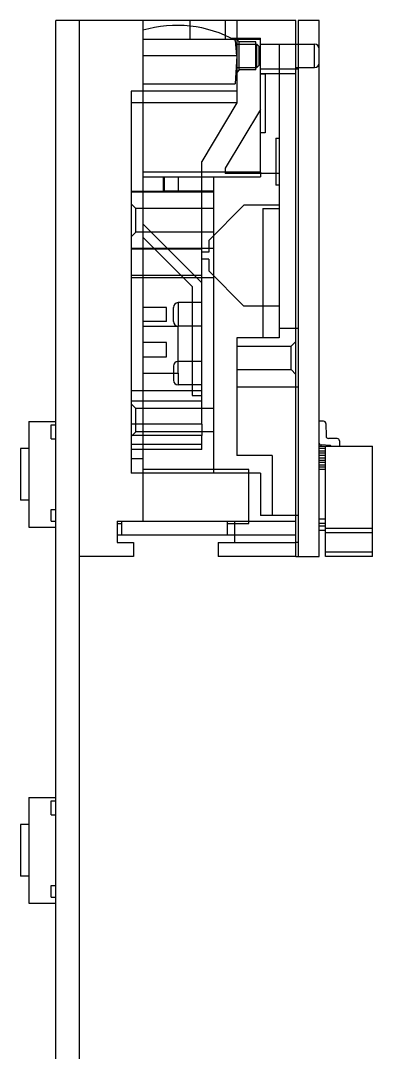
# Model space of a CAD drawing. Header units: inches. Extents: x 0 to 297, y 0 to 210.
# Drawn here: x 161.96 to 176.92, y 107.3 to 151.2 of the extents above; entities that cross this region are included whole.
import ezdxf

# ---------------------------------------------------------------- set-up
doc = ezdxf.new("R2010")
doc.units = ezdxf.units.IN
doc.header["$LTSCALE"] = 0.64311
doc.header["$MEASUREMENT"] = 0
doc.layers.get('0').update_dxf_attribs({"linetype": 'CONTINUOUS'})

msp = doc.modelspace()

# ---------------------------------------------------------------- linework, layer by layer
at = {"color": 7, "linetype": 'Continuous'}
for p, q in [((163.45577, 67.2029), (163.45577, 151.2029)), ((167.15577, 151.2029), (163.45577, 151.2029)), ((164.45577, 67.2029), (164.45577, 151.2029)), ((167.15577, 151.2029), (167.15577, 129.9029)), ((173.75577, 151.2029), (173.75577, 128.4029)), ((174.65577, 151.2029), (173.75577, 151.2029)), ((174.65577, 128.4029), (174.65577, 151.2029)), ((170.89959, 150.4529), (172.15577, 150.4529)), ((171.14776, 149.7029), (171.09382, 150.35951)), ((171.1069, 150.2029), (172.00576, 150.2029)), ((172.00576, 149.2029), (172.00576, 150.2029)), ((172.10577, 150.10289), (172.00576, 150.2029)), ((172.15577, 144.7529), (172.15577, 150.4529)), ((173.65577, 128.4029), (173.65577, 150.2029)), ((173.65577, 150.2029), (173.75577, 150.2029)), ((171.14776, 149.7029), (167.15577, 149.7029)), ((171.14776, 149.7029), (171.08539, 148.51282)), ((172.10577, 149.30291), (172.10577, 150.10289)), ((172.10577, 149.30291), (172.00576, 149.2029)), ((171.1217, 149.2029), (172.00576, 149.2029)), ((173.75577, 149.14388), (173.65577, 149.14388)), ((167.15577, 148.51282), (171.08539, 148.51282)), ((172.15577, 144.7529), (167.15577, 144.7529)), ((167.15577, 144.5529), (168.08127, 144.5529)), ((168.03127, 143.9529), (168.03127, 144.5529)), ((168.08127, 143.9529), (168.08127, 144.5529)), ((167.15577, 143.9529), (168.08127, 143.9529)), ((167.15577, 142.5529), (169.65577, 140.0529)), ((169.25577, 139.88721), (167.15577, 141.98721)), ((169.65577, 135.2529), (169.65577, 140.0529)), ((169.25577, 139.88721), (169.25577, 135.2529)), ((168.15577, 139.0029), (167.15577, 139.0029)), ((168.15577, 138.4029), (168.15577, 139.0029)), ((168.15577, 138.4029), (167.15577, 138.4029)), ((167.15577, 138.2029), (168.65577, 138.2029)), ((168.65577, 136.20296), (168.65577, 138.20284)), ((173.75577, 138.1029), (173.65577, 138.1029)), ((168.15577, 137.5029), (167.15577, 137.5029)), ((168.15577, 136.9029), (168.15577, 137.5029)), ((167.15577, 136.9029), (168.15577, 136.9029)), ((167.15577, 136.2029), (168.65577, 136.2029)), ((169.25577, 135.2529), (169.65577, 135.2529)), ((173.75577, 135.6029), (173.65577, 135.6029)), ((162.30577, 134.1529), (162.30577, 129.6529)), ((162.30577, 134.1529), (163.45577, 134.1529)), ((163.25577, 133.4029), (163.25577, 134.0029)), ((163.25577, 134.0029), (163.45577, 134.0029)), ((169.65577, 134.02878), (169.65577, 133.55675)), ((174.84051, 134.15331), (174.65577, 134.15331)), ((174.94046, 134.05636), (174.94616, 133.52025)), ((163.25577, 133.4029), (163.45577, 133.4029)), ((174.65577, 133.10335), (176.91562, 133.10335)), ((175.101, 133.12932), (174.74721, 133.14786)), ((174.91577, 128.4029), (174.91577, 133.10335)), ((175.41577, 133.42331), (175.04611, 133.42331)), ((175.51577, 133.32331), (175.51577, 133.10335)), ((176.91577, 129.60349), (176.91577, 133.10335)), ((162.30577, 133.0029), (161.95577, 133.0029)), ((161.95577, 133.00288), (161.95577, 130.80292)), ((174.91577, 133.00335), (174.65577, 133.00335)), ((174.65577, 132.90335), (174.91577, 132.90335)), ((174.91577, 132.80335), (174.65577, 132.80335)), ((174.91577, 132.70335), (174.65577, 132.70335)), ((174.65577, 132.60335), (174.91577, 132.60335)), ((174.65577, 132.50335), (174.91577, 132.50335)), ((174.91577, 132.40335), (174.65577, 132.40335)), ((174.65577, 132.30335), (174.91577, 132.30335)), ((174.91577, 132.20335), (174.65577, 132.20335)), ((171.65577, 132.1029), (167.15577, 132.1029)), ((171.65577, 129.8029), (171.65577, 132.1029)), ((174.91577, 132.10335), (174.65577, 132.10335)), ((162.30577, 130.8029), (161.95577, 130.8029)), ((163.25577, 129.9029), (163.25577, 130.4029)), ((163.25577, 130.4029), (163.45577, 130.4029)), ((173.75577, 130.1529), (173.65577, 130.1529)), ((174.65577, 130.00335), (174.91577, 130.00335)), ((162.30577, 129.6529), (163.45577, 129.6529)), ((163.25577, 129.9029), (163.45577, 129.9029)), ((166.05577, 129.9029), (166.05577, 129.0029)), ((166.05577, 129.9029), (173.65577, 129.9029)), ((166.05577, 129.8029), (166.25577, 129.8029)), ((166.25577, 129.3029), (166.25577, 129.9029)), ((170.75577, 129.3029), (170.75577, 129.9029)), ((170.75577, 129.8029), (171.65577, 129.8029)), ((174.91577, 129.80335), (174.65577, 129.80335)), ((174.65577, 129.70335), (174.91577, 129.70335)), ((174.91577, 129.60366), (176.91533, 129.60366)), ((176.91518, 128.4029), (176.91518, 129.60362)), ((173.65577, 129.3029), (166.05577, 129.3029)), ((174.91577, 129.50335), (174.65577, 129.50335)), ((176.91518, 129.40366), (174.91577, 129.40366)), ((166.05577, 129.0029), (166.75577, 129.0029)), ((166.75577, 129.0029), (166.75577, 128.4029)), ((173.75577, 129.0029), (173.65577, 129.0029)), ((166.75577, 128.4029), (164.45577, 128.4029)), ((173.65577, 128.4029), (174.65577, 128.4029)), ((174.91577, 128.60285), (176.91518, 128.60285)), ((176.91518, 128.4029), (174.91577, 128.4029)), ((162.30577, 118.1529), (162.30577, 113.6529)), ((162.30577, 118.1529), (163.45577, 118.1529)), ((163.25577, 117.4029), (163.25577, 118.0029)), ((163.25577, 118.0029), (163.45577, 118.0029)), ((163.25577, 117.4029), (163.45577, 117.4029)), ((162.30577, 117.0029), (161.95577, 117.0029)), ((161.95577, 117.00288), (161.95577, 114.80292)), ((162.30577, 114.8029), (161.95577, 114.8029)), ((163.25577, 113.9029), (163.25577, 114.4029)), ((163.25577, 114.4029), (163.45577, 114.4029)), ((163.25577, 113.9029), (163.45577, 113.9029)), ((162.30577, 113.6529), (163.45577, 113.6529))]:
    msp.add_line(p, q, dxfattribs=at)
at = {"color": 6, "linetype": 'Continuous'}
for p, q in [((173.65577, 151.2029), (167.15577, 151.2029)), ((169.15577, 151.2029), (169.15577, 150.4029)), ((170.65577, 151.2029), (170.65577, 150.4029)), ((171.15577, 151.2029), (171.15577, 147.7029)), ((173.65577, 150.2029), (173.65577, 151.2029)), ((172.15577, 150.4029), (167.15577, 150.4029)), ((171.25577, 150.3029), (171.15577, 150.4029)), ((171.25577, 149.1029), (171.25577, 150.3029)), ((171.95577, 150.3029), (171.25577, 150.3029)), ((171.95577, 149.1029), (171.95577, 150.3029)), ((172.15577, 150.2029), (173.65577, 150.2029)), ((172.95577, 150.2029), (172.95577, 137.7029)), ((173.75577, 150.2029), (174.45577, 150.2029)), ((174.45577, 149.2029), (174.45577, 150.2029)), ((171.25577, 149.1029), (171.15577, 149.0029)), ((171.95577, 149.1029), (171.25577, 149.1029)), ((173.65577, 149.14388), (172.15577, 149.14388)), ((172.15577, 148.9529), (173.65577, 148.9529)), ((172.35577, 148.9279), (172.15577, 148.9279)), ((172.35577, 148.9279), (172.35577, 146.4279)), ((173.65577, 149.2029), (174.45577, 149.2029)), ((166.65577, 148.2029), (166.65577, 131.9529)), ((171.15577, 148.2029), (166.65577, 148.2029)), ((171.15577, 147.7029), (166.65577, 147.7029)), ((171.15577, 147.7029), (169.65577, 145.2029)), ((172.15577, 147.42592), (170.65577, 144.92592)), ((172.35577, 146.4279), (172.15577, 146.4279)), ((172.80577, 146.2029), (172.80577, 144.2029)), ((172.80577, 146.2029), (172.95577, 146.2029)), ((169.65577, 140.0529), (169.65577, 145.2029)), ((170.65577, 144.92592), (170.65577, 144.7029)), ((168.08127, 144.5529), (172.15577, 144.5529)), ((168.65577, 144.5529), (168.65577, 143.9529)), ((170.15577, 144.5529), (170.15577, 131.9529)), ((172.95577, 144.7029), (170.65577, 144.7029)), ((172.15577, 144.7529), (172.15577, 144.5529)), ((172.95577, 144.2029), (172.80577, 144.2029)), ((169.65577, 143.92764), (166.65577, 143.92764)), ((170.15577, 143.9029), (166.65577, 143.9029)), ((170.15577, 143.9529), (168.08127, 143.9529)), ((166.85583, 143.2029), (166.65577, 143.40299)), ((166.85583, 142.2029), (166.85583, 143.2029)), ((170.15577, 143.2029), (166.85583, 143.2029)), ((171.45577, 143.3529), (169.95577, 141.8529)), ((172.95577, 143.3529), (171.45577, 143.3529)), ((172.25577, 143.2029), (172.25577, 137.7029)), ((172.25577, 143.2029), (172.95577, 143.2029)), ((166.85583, 142.2029), (166.65577, 142.00281)), ((170.15577, 142.2029), (166.85583, 142.2029)), ((169.95577, 141.8529), (169.95577, 141.3529)), ((170.15577, 141.5029), (166.65577, 141.5029)), ((169.65577, 141.47816), (166.65577, 141.47816)), ((169.95577, 141.3529), (169.65577, 141.3529)), ((169.95577, 141.0529), (169.65577, 141.0529)), ((169.95577, 141.0529), (169.95577, 140.5529)), ((171.45577, 139.0529), (169.95577, 140.5529)), ((169.65577, 140.35636), (166.65577, 140.35636)), ((170.15577, 140.2529), (166.65577, 140.2529)), ((168.65577, 139.2029), (168.65577, 138.2029)), ((169.65577, 139.2029), (168.65577, 139.2029)), ((168.45577, 138.40291), (168.45577, 139.00289)), ((172.95577, 139.0529), (171.45577, 139.0529)), ((169.65577, 138.2029), (168.65577, 138.2029)), ((173.65577, 138.1029), (172.95577, 138.1029)), ((171.15577, 137.7029), (171.15577, 132.7029)), ((172.95577, 137.7029), (171.15577, 137.7029)), ((173.45571, 137.3529), (173.65577, 137.55299)), ((171.15577, 137.3529), (173.45571, 137.3529)), ((173.45571, 136.3529), (173.45571, 137.3529)), ((169.65577, 136.7029), (168.65577, 136.7029)), ((168.45577, 136.50289), (168.45577, 135.9029)), ((168.65577, 136.20296), (168.65577, 135.7029)), ((171.15577, 136.3529), (173.45571, 136.3529)), ((173.45571, 136.3529), (173.65577, 136.15281)), ((169.65577, 135.7029), (168.65577, 135.7029)), ((169.65577, 135.4529), (166.65577, 135.4529)), ((169.65577, 134.02878), (169.65577, 135.2529)), ((173.65577, 135.6029), (171.15577, 135.6029)), ((169.65577, 135.01392), (166.65577, 135.01392)), ((166.85583, 134.7029), (166.65577, 134.90299)), ((166.85583, 133.7029), (166.85583, 134.7029)), ((170.15577, 134.7029), (166.85583, 134.7029)), ((169.65577, 134.02878), (166.65577, 134.02878)), ((166.85583, 133.7029), (166.65577, 133.50281)), ((169.65577, 133.55675), (166.65577, 133.55675)), ((170.15577, 133.7029), (166.85583, 133.7029)), ((169.65577, 132.9529), (169.65577, 133.55675)), ((169.65577, 133.16728), (166.65577, 133.16728)), ((169.65577, 132.9529), (166.65577, 132.9529)), ((172.65577, 132.7029), (171.15577, 132.7029)), ((172.65577, 132.7029), (172.65577, 130.1529)), ((167.15577, 132.5529), (166.65577, 132.5529)), ((172.15577, 131.9529), (166.65577, 131.9529)), ((172.15577, 131.9529), (172.15577, 130.1529)), ((173.65577, 130.1529), (172.15577, 130.1529)), ((171.05577, 129.9029), (171.05577, 129.0029)), ((170.35577, 129.0029), (170.35577, 128.4029)), ((170.35577, 129.0029), (173.65577, 129.0029)), ((173.65577, 128.4029), (170.35577, 128.4029))]:
    msp.add_line(p, q, dxfattribs=at)
at = {"color": 7, "linetype": 'Continuous'}
for centre, radius, start, end in [((168.60577, 145.8504), 5.15, 61.110798, 106.357769), ((174.84051, 134.05331), 0.1, 1.751733, 90), ((175.04611, 133.52331), 0.1, 181.75173, 270), ((174.75244, 133.24772), 0.1, 192.406065, 266.999995), ((175.09577, 133.02946), 0.1, 47.643287, 87.000001), ((175.41577, 133.32331), 0.1, 0.000001, 90)]:
    msp.add_arc(centre, radius, start, end, dxfattribs=at)
at = {"color": 6, "linetype": 'Continuous'}
for centre, start, end in [((174.45577, 150.0029), 0, 90), ((174.45577, 149.4029), 270, 360), ((168.65577, 139.0029), 90, 180), ((168.65577, 138.4029), 180, 270), ((168.65577, 136.5029), 90, 180), ((168.65577, 135.9029), 180, 270)]:
    msp.add_arc(centre, 0.2, start, end, dxfattribs=at)

doc.saveas('drawing.dxf')
